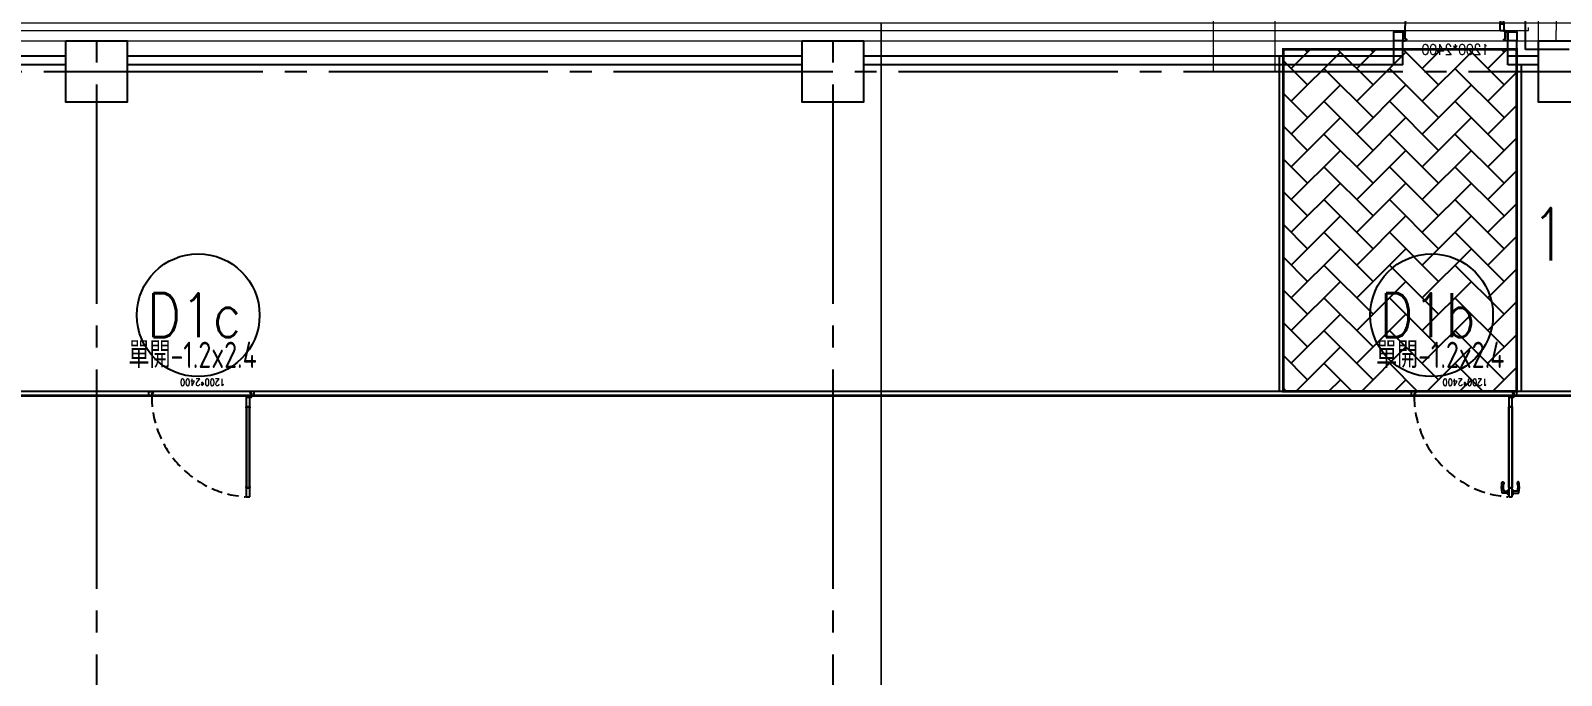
# Model space of a CAD drawing. Extents: x -960 to 27370, y -1283 to 11880.
# Drawn here: x 10965 to 12711, y 8311 to 9046 of the extents above; entities that cross this region are included whole.
import ezdxf
from ezdxf.enums import TextEntityAlignment as Align

# ---------------------------------------------------------------- set-up
doc = ezdxf.new("R2010")
doc.units = 0
doc.header["$LTSCALE"] = 100
for name, pattern in [('188K-SM-03-F10-ARCH-PA-Y2257103$0$AP5A-SM-03-F20-ARCH-PA-Y2230801+Y2230803$0$ALL-PA-TXT-Y2221201$0$DASHED', [19.05, 12.7, -6.35]), ('188K-SM-03-F10-ARCH-PA-Y2257103$0$HIDDEN2', [0.1875, 0.125, -0.0625]), ('X-S-FAB-L10$0$COL-CEN-LIN', [3.25, 2.5, -0.25, 0.25, -0.25])]:
    doc.linetypes.add(name, pattern=pattern)
for name, color, linetype in [('188K-SM-03-F10-ARCH-PA-Y2257103$0$K-0-Door-TXT', 53, 'Continuous'), ('188K-SM-03-F10-ARCH-PA-Y2257103$0$K-AREA', 53, 'Continuous'), ('188K-SM-03-F10-ARCH-PA-Y2257103$0$K-Door', 53, 'Continuous'), ('188K-SM-03-F10-ARCH-PA-Y2257103$0$K-P1S-2.5-單抗', 53, 'Continuous'), ('188K-SM-03-F10-ARCH-PA-Y2257103$0$K-P1S-4.2-單抗', 53, 'Continuous'), ('188K-SM-03-F10-ARCH-PA-Y2257103$0$K-TXT', 53, 'Continuous'), ('188K-SM-03-F10-ARCH-PA-Y2257103$0$K-岩棉 2hr 7.5-單抗', 53, 'Continuous'), ('188K-SM-03-F10-ARCH-PA-Y2257103$0$K-岩棉 2hr 7.5-非抗', 53, 'Continuous'), ('188K-SM-03-F10-ARCH-PA-Y2257103$0$K-庫板天花-2.4', 53, 'Continuous'), ('188K-SM-03-F10-ARCH-PA-Y2257103$0$非YK-K-防火門', 53, 'Continuous'), ('X-S-FAB-L10$0$0-DIM-TXT', 8, 'Continuous'), ('X-S-FAB-L10$0$A-WALL-EX', 8, 'Continuous'), ('X-S-FAB-L10$0$ASP_5', 8, 'Continuous'), ('X-S-FAB-L10$0$BLOCK', 8, 'Continuous'), ('X-S-FAB-L10$0$CCL', 8, 'X-S-FAB-L10$0$COL-CEN-LIN'), ('X-S-FAB-L10$0$COL-S', 8, 'Continuous'), ('X-S-FAB-L10$0$S-BEAM-SHOW', 8, 'Continuous'), ('X-S-FAB-L10$0$S-FNDN', 8, 'Continuous')]:
    doc.layers.add(name, color=color, linetype=linetype)
doc.styles.add('188K-SM-03-F10-ARCH-PA-Y2257103$0$AA-TXT', font='isocp.shx', dxfattribs={"width": 0.8, "bigfont": 'chineset.shx'})
doc.styles.add('188K-SM-03-F10-ARCH-PA-Y2257103$0$AP5A-SM-03-F20-ARCH-PA-Y2230801+Y2230803$0$ALL-PA-TXT-Y2221201$0$Standard', font='txt.shx', dxfattribs={"bigfont": 'chineset.shx'})
doc.styles.add('188K-SM-03-F10-ARCH-PA-Y2257103$0$Standard', font='txt.shx', dxfattribs={"bigfont": 'chineset.shx'})
doc.styles.add('X-S-FAB-L10$0$CHINA', font='simplex.shx', dxfattribs={"width": 0.75, "bigfont": 'chineset.shx'})
doc.styles.add('X-S-FAB-L10$0$Standard', font='', dxfattribs={"width": 0.8})
doc.styles.add('X-S-FAB-L10$0$TG_NOTE_TEXT', font='simplex.shx', dxfattribs={"width": 0.75, "bigfont": 'chineset.shx'})
doc.styles.get('X-S-FAB-L10$0$Standard').set_extended_font_data('Microsoft JhengHei')

# ---------------------------------------------------------------- blocks, each defined once
blk = doc.blocks.new('X-S-FAB-L10$0$FAB2-L05')
at = {"layer": 'X-S-FAB-L10$0$CCL'}
for p, q in [((-15120, 11005), (-15120, 0)), ((-14280, 11005), (-14280, 0)), ((-26880, 9720), (1210, 9720))]:
    blk.add_line(p, q, dxfattribs=at)
at = {"layer": 'X-S-FAB-L10$0$COL-S'}
for points in [[(-15155, 9755), (-15085, 9755), (-15085, 9685), (-15155, 9685)], [(-14315, 9755), (-14245, 9755), (-14245, 9685), (-14315, 9685)], [(-13475, 9755), (-13405, 9755), (-13405, 9685), (-13475, 9685)]]:
    blk.add_lwpolyline(points, close=True, dxfattribs=at)
blk = doc.blocks.new('X-S-FAB-L10')
at = {"layer": 'X-S-FAB-L10$0$A-WALL-EX', "lineweight": 0}
for p, q in [((7705, 9046.5), (12670, 9046.5)), ((12670, 9046.5), (12673.5, 9046.5)), ((12673.5, 9046.5), (12673.5, 9050)), ((12673.5, 9046.5), (12673.5, 9050))]:
    blk.add_line(p, q, dxfattribs=at)
at = {"layer": 'X-S-FAB-L10$0$A-WALL-EX', "lineweight": 0, "flags": 128}
for points in [[(12685, 9046.5), (12685, 9155)], [(12705, 9155), (12705, 9046.5)], [(12685, 9035), (12685, 9046.5)], [(12705, 9035), (12705, 9046.5)], [(7705, 9035), (12685, 9035)], [(12705, 9035), (13120, 9035)]]:
    blk.add_lwpolyline(points, dxfattribs=at)
at = {"layer": 'X-S-FAB-L10$0$ASP_5'}
for p, q in [((12670, 9025), (12670, 9900)), ((12720, 9025), (12670, 9025))]:
    blk.add_line(p, q, dxfattribs=at)
at = {"layer": 'X-S-FAB-L10$0$COL-S'}
for p, q in [((11005, 9035), (11075, 9035)), ((11005, 8965), (11005, 9035)), ((11075, 9035), (11075, 8965)), ((11845, 9035), (11915, 9035)), ((11845, 8965), (11845, 9035)), ((11915, 9035), (11915, 8965)), ((12685, 9035), (12755, 9035)), ((12685, 8965), (12685, 9035)), ((11075, 8965), (11005, 8965)), ((11915, 8965), (11845, 8965)), ((12755, 8965), (12685, 8965))]:
    blk.add_line(p, q, dxfattribs=at)
at = {"layer": 'X-S-FAB-L10$0$S-BEAM-SHOW', "lineweight": 0, "flags": 128}
for points in [[(12314, 9115), (12314, 9000)], [(12384, 9115), (12384, 9000)], [(12384, 9000), (12314, 9000)]]:
    blk.add_lwpolyline(points, dxfattribs=at)
at = {"layer": 'X-S-FAB-L10$0$S-FNDN', "lineweight": 0, "flags": 128}
for points in [[(11935, 9055), (4350, 9055), (4350, 7470), (9330, 7470), (9330, -55), (11935, -55), (11935, 4530), (11070, 4530), (11070, 5003), (11935, 5003)], [(11070, 4530), (11935, 4530), (11935, -55), (12665, -55), (12665, -270), (15175, -270), (15175, -55), (15905, -55), (15905, 4530), (16672.5, 4530), (16672.5, 5003), (15905, 5003), (15905, 9055), (11935, 9055), (11935, 5003), (11070, 5003)]]:
    blk.add_lwpolyline(points, close=True, dxfattribs=at)
at = {"layer": 'X-S-FAB-L10$0$BLOCK'}
blk.add_blockref('X-S-FAB-L10$0$FAB2-L05', (26160, -720), dxfattribs=at)
at = {"style": 'X-S-FAB-L10$0$TG_NOTE_TEXT', "width": 0.5, "flags": 1}
for p in [(7463.301, 9020), (18268.251, 8649), (11197.77, 4800.167), (16485.801, 4800.167), (25420.27, 2635), (13360, 320.001, 0), (7463.301, -33.333)]:
    blk.add_attdef('WH', text='', height=20, dxfattribs=at).set_placement(p, align=Align.BOTTOM_LEFT)
at = {"width": 0.5}
for style, p in [('X-S-FAB-L10$0$TG_NOTE_TEXT', (7585, 9020)), ('X-S-FAB-L10$0$TG_NOTE_TEXT', (18389.95, 8649)), ('X-S-FAB-L10$0$TG_NOTE_TEXT', (11117.5, 4813.5)), ('X-S-FAB-L10$0$TG_NOTE_TEXT', (16607.5, 4813.5)), ('X-S-FAB-L10$0$TG_NOTE_TEXT', (25350, 2635)), ('X-S-FAB-L10$0$Standard', (13129.375, 325.001, 0)), ('X-S-FAB-L10$0$TG_NOTE_TEXT', (7585, -20))]:
    blk.add_attdef('DESC', text='', height=10, dxfattribs=dict(at, style=style)).set_placement(p, align=Align.BOTTOM_LEFT)
for tag, style, p in [('TYPE', 'X-S-FAB-L10$0$TG_NOTE_TEXT', (7619.286, 9020)), ('NO', 'X-S-FAB-L10$0$TG_NOTE_TEXT', (7650.095, 9020)), ('TYPE', 'X-S-FAB-L10$0$TG_NOTE_TEXT', (18424.236, 8649)), ('NO', 'X-S-FAB-L10$0$TG_NOTE_TEXT', (18455.045, 8649)), ('NO', 'X-S-FAB-L10$0$TG_NOTE_TEXT', (11088.595, 4813.5)), ('TYPE', 'X-S-FAB-L10$0$TG_NOTE_TEXT', (11151.786, 4813.5)), ('TYPE', 'X-S-FAB-L10$0$TG_NOTE_TEXT', (16641.786, 4813.5)), ('NO', 'X-S-FAB-L10$0$TG_NOTE_TEXT', (16672.595, 4813.5)), ('NO', 'X-S-FAB-L10$0$TG_NOTE_TEXT', (25313, 2635)), ('TYPE', 'X-S-FAB-L10$0$TG_NOTE_TEXT', (25350, 2635)), ('NO', 'X-S-FAB-L10$0$Standard', (13100, 320.001, 0)), ('TYPE', 'X-S-FAB-L10$0$Standard', (13129.375, 320.001, 0)), ('TYPE', 'X-S-FAB-L10$0$TG_NOTE_TEXT', (7619.286, -20)), ('NO', 'X-S-FAB-L10$0$TG_NOTE_TEXT', (7650.095, -20))]:
    blk.add_attdef(tag, text='', height=10, dxfattribs=dict(at, style=style)).set_placement(p, align=Align.BOTTOM_RIGHT)
at = {"style": 'X-S-FAB-L10$0$TG_NOTE_TEXT', "width": 0.5, "flags": 1}
for rotation, p in [(180, (43, 7480)), (180, (943, 7480)), (90, (24310, 3717.77)), (270, (17080, 1711.699))]:
    blk.add_attdef('WH', text='', height=20, rotation=rotation, dxfattribs=at).set_placement(p, align=Align.BOTTOM_LEFT)
at = {"width": 0.5}
for rotation, style, p in [(180, 'X-S-FAB-L10$0$Standard', (317.625, 7480)), (180, 'X-S-FAB-L10$0$Standard', (1217.625, 7480)), (90, 'X-S-FAB-L10$0$TG_NOTE_TEXT', (24310, 3647.5)), (270, 'X-S-FAB-L10$0$TG_NOTE_TEXT', (17080, 1605))]:
    blk.add_attdef('DESC', text='', height=10, rotation=rotation, dxfattribs=dict(at, style=style)).set_placement(p, align=Align.BOTTOM_LEFT)
for tag, rotation, style, p in [('TYPE', 180, 'X-S-FAB-L10$0$Standard', (317.625, 7480)), ('NO', 180, 'X-S-FAB-L10$0$Standard', (347, 7480)), ('TYPE', 180, 'X-S-FAB-L10$0$Standard', (1217.625, 7480)), ('NO', 180, 'X-S-FAB-L10$0$Standard', (1247, 7480)), ('TYPE', 90, 'X-S-FAB-L10$0$TG_NOTE_TEXT', (24310, 3647.5)), ('NO', 90, 'X-S-FAB-L10$0$TG_NOTE_TEXT', (24310, 3610.5)), ('TYPE', 270, 'X-S-FAB-L10$0$TG_NOTE_TEXT', (17080, 1605)), ('NO', 270, 'X-S-FAB-L10$0$TG_NOTE_TEXT', (17080, 1573))]:
    blk.add_attdef(tag, text='', height=10, rotation=rotation, dxfattribs=dict(at, style=style)).set_placement(p, align=Align.BOTTOM_RIGHT)
at = {"layer": 'X-S-FAB-L10$0$0-DIM-TXT', "style": 'X-S-FAB-L10$0$CHINA', "width": 0.75}
for p in [(667.414, 7855.1, -2689.4), (22627.353, 6728.814), (25644.722, 6728.814), (24778.787, 5569.051), (1118.252, 4980), (417.801, 4594.623), (23874.84, 4355), (22927.43, 4330.122), (23749.869, 3901.367), (417.801, 3765.236), (1118.252, 3730), (417.801, 3115.79), (536.882, 2227.832), (16908.994, 1782.652), (888.445, 880.466), (16977.43, 750), (18878.841, 750), (25641.221, 553.233), (21364.03, 526.894)]:
    blk.add_attdef('HIG', text='', height=80, dxfattribs=at).set_placement(p, align=Align.MIDDLE_LEFT)
blk = doc.blocks.new('188K-SM-03-F10-ARCH-PA-Y2257103$0$單開庫板門-1200x2400)圓型拉環鎖+輔助鎖)')
at = {"ltscale": 0.1}
for p, q in [((26008.6, -11403.6), (26004.5, -11403.6)), ((26004.5, -11403.6), (26004.5, -11414.1)), ((26004.5, -11414.1), (26004.5, -11415.3)), ((26004.5, -11414.1), (26008.6, -11414.1)), ((26004.5, -11415.4), (26004.6, -11415.5)), ((26008.6, -11414), (26004.6, -11414)), ((26004.6, -11414.3), (26004.6, -11414.2)), ((26004.6, -11415.3), (26004.6, -11414.5)), ((26004.7, -11414.1), (26006.5, -11414.1)), ((26005.1, -11414.4), (26004.7, -11414.4)), ((26004.7, -11414.5), (26005.1, -11414.5)), ((26004.7, -11414.5), (26004.7, -11506)), ((26004.7, -11506), (26004.7, -11414.5)), ((26004.7, -11414.5), (26004.7, -11414.5)), ((26004.7, -11415.4), (26004.7, -11415.3)), ((26005.2, -11414.4), (26005.2, -11414.4)), ((26006.5, -11414.1), (26006.6, -11414.1)), ((26006.6, -11414.1), (26006.6, -11414.1)), ((26006.6, -11414.1), (26008.4, -11414.1)), ((26008.4, -11414.4), (26008, -11414.4)), ((26008, -11414.4), (26008, -11414.4)), ((26008, -11414.5), (26008.4, -11414.5)), ((26008.4, -11506), (26008.4, -11414.5)), ((26008.4, -11414.5), (26008.4, -11414.5)), ((26008.4, -11414.5), (26008.4, -11506)), ((26008.4, -11415.3), (26008.4, -11415.4)), ((26008.5, -11414.2), (26008.5, -11414.3)), ((26008.5, -11414.5), (26008.5, -11415.3)), ((26008.5, -11415.5), (26008.6, -11415.4)), ((26008.6, -11414.1), (26008.6, -11403.6)), ((26008.6, -11415.3), (26008.6, -11414.1)), ((26004.7, -11506), (26004.7, -11506)), ((26008.4, -11506), (26008.4, -11506)), ((25999.5, -11519.7), (25999.5, -11523.2)), ((26002.5, -11519.1), (26000, -11519.1)), ((26002.4, -11523.7), (26004.1, -11522.6)), ((26002.9, -11518.5), (26002.6, -11518.5)), ((26002.6, -11518.5), (26002.6, -11521)), ((26002.6, -11521.9), (26002.6, -11519.3)), ((26002.6, -11521), (26002.9, -11521)), ((26003.4, -11521.9), (26002.6, -11521.9)), ((26002.9, -11521), (26002.9, -11518.5)), ((26003.3, -11522.2), (26003.3, -11522)), ((26003.3, -11522), (26003.4, -11522)), ((26004, -11522.2), (26003.3, -11522.2)), ((26008.3, -11517.5), (26003.6, -11517.5)), ((26003.6, -11517.5), (26003.6, -11517.7)), ((26003.6, -11517.7), (26008.3, -11517.7)), ((26004.1, -11521.9), (26003.9, -11521.9)), ((26003.9, -11522), (26004, -11522)), ((26004, -11522), (26004, -11522.2)), ((26004.2, -11522.4), (26004.2, -11521.9)), ((26008.6, -11506.4), (26004.5, -11506.4)), ((26004.5, -11506.4), (26004.5, -11518)), ((26004.5, -11518), (26008.6, -11518)), ((26008.3, -11517.7), (26008.3, -11517.5)), ((26008.6, -11518), (26008.6, -11506.4)), ((26114.8, -11521.9), (26115.1, -11521.9)), ((26114.8, -11522.4), (26114.8, -11521.9)), ((26114.9, -11522), (26114.9, -11522.2)), ((26115.1, -11522), (26114.9, -11522)), ((26114.9, -11522.2), (26115.7, -11522.2)), ((26116.6, -11523.7), (26114.9, -11522.6)), ((26115.5, -11521.9), (26116.3, -11521.9)), ((26115.7, -11522), (26115.5, -11522)), ((26115.7, -11522.2), (26115.7, -11522)), ((26116.3, -11521.9), (26116.3, -11519.3)), ((26116.5, -11519.1), (26119, -11519.1)), ((26119.5, -11519.7), (26119.5, -11523.2)), ((26000, -11523.7), (26002.4, -11523.7)), ((26119, -11523.7), (26116.6, -11523.7))]:
    blk.add_line(p, q, dxfattribs=at)
blk.add_lwpolyline([(26006.6, -11506.4), (26006.5, -11506.3), (26004.7, -11506.3, -0.414214), (26004.6, -11506.3), (26004.6, -11506.1, -0.414214), (26004.7, -11506.1), (26005.1, -11506.1, 0.414214), (26005.2, -11506.1), (26005.2, -11506, 0.414214), (26005.1, -11506), (26004.7, -11506, -0.414214), (26004.6, -11506), (26004.6, -11505.2, -0.414214), (26004.7, -11505.2), (26004.7, -11505.2, 0.414214), (26004.7, -11505.2), (26004.7, -11505, 0.72636), (26004.6, -11505), (26004.5, -11505.1, 0.158507), (26004.5, -11505.2), (26004.5, -11506.4, 0.414214), (26004.6, -11506.5), (26008.6, -11506.5, 0.414214), (26008.6, -11506.4), (26008.6, -11505.2, 0.158507), (26008.6, -11505.1), (26008.5, -11505, 0.72636), (26008.4, -11505), (26008.4, -11505.2, 0.414214), (26008.5, -11505.2, -0.414214), (26008.5, -11505.2), (26008.5, -11506, -0.414214), (26008.4, -11506), (26008, -11506, 0.414214), (26008, -11506), (26008, -11506.1, 0.414214), (26008, -11506.1), (26008.4, -11506.1, -0.414214), (26008.5, -11506.1), (26008.5, -11506.3, -0.414214), (26008.4, -11506.3), (26006.6, -11506.3)], format="xyb", close=True, dxfattribs=at)
for points in [[(25999.5, -11518.9), (25999.5, -11523.9)], [(26119.5, -11518.9), (26119.5, -11523.9)]]:
    blk.add_lwpolyline(points)
for centre, radius, start, end in [((26004.6, -11414.1), 0.0313, 90, 180), ((26004.6, -11415.3), 0.0313, 180, 216.0274), ((26004.7, -11414.2), 0.0313, 90, 180), ((26004.7, -11414.3), 0.0313, 180, 270), ((26004.7, -11414.5), 0.0313, 90, 180), ((26004.7, -11415.3), 0.0209, 180, 270), ((26004.7, -11415.4), 0.0313, 216.0274, 360), ((26004.7, -11415.3), 0.0209, 360, 90), ((26005.1, -11414.4), 0.0313, 270, 0), ((26005.1, -11414.4), 0.0313, 0, 90), ((26008, -11414.4), 0.0313, 90, 180), ((26008, -11414.4), 0.0313, 180, 270), ((26008.4, -11414.2), 0.0313, 360, 90), ((26008.4, -11414.3), 0.0313, 270, 0), ((26008.4, -11414.5), 0.0313, 0, 90), ((26008.5, -11415.3), 0.0209, 90, 180), ((26008.5, -11415.4), 0.0313, 180, 323.9726), ((26008.5, -11415.3), 0.0209, 270, 360), ((26008.6, -11414.1), 0.0313, 360, 90), ((26008.6, -11415.3), 0.0313, 323.9726, 360)]:
    blk.add_arc(centre, radius, start, end, dxfattribs=at)
at = {"linetype": '188K-SM-03-F10-ARCH-PA-Y2257103$0$AP5A-SM-03-F20-ARCH-PA-Y2230801+Y2230803$0$ALL-PA-TXT-Y2221201$0$DASHED', "ltscale": 0.01}
blk.add_arc((26001.1, -11518.7), 115.3, 359.8531, 85.8135, dxfattribs=at)
at = {"ltscale": 0.1}
for centre, major_axis, start_param, end_param in [((26000, -11519.7), (0.369, -0.369), 2.356194, 3.926991), ((26000, -11523.2), (-0.369, -0.369), 5.497787, 7.068583), ((26002.5, -11519.3), (0.111, -0.111), 7.068583, 8.63938), ((26003.4, -11521.9), (-0.0369, -0.0369), 0.785398, 3.926991), ((26003.9, -11521.9), (-0.0369, -0.0369), 3.926991, 7.068583), ((26004.1, -11521.9), (0.0369, -0.0369), 7.068583, 8.63938), ((26003.9, -11522.4), (0.221, -0.221), 6.162283, 7.068583), ((26114.8, -11521.9), (-0.0369, -0.0369), -2.356194, -0.785398), ((26115.1, -11522.4), (-0.221, -0.221), -0.785398, 0.120903), ((26115.1, -11521.9), (0.0369, -0.0369), -0.785398, 2.356194), ((26115.5, -11521.9), (0.0369, -0.0369), 2.356194, 5.497787), ((26116.5, -11519.3), (-0.111, -0.111), -2.356194, -0.785398), ((26119, -11519.7), (-0.369, -0.369), 2.356194, 3.926991), ((26119, -11523.2), (0.369, -0.369), -0.785398, 0.785398)]:
    blk.add_ellipse(centre, major_axis=major_axis, ratio=1, start_param=start_param, end_param=end_param, dxfattribs=at)
at = {"ltscale": 0.1, "extrusion": (0, 0, -1)}
blk.add_ellipse((26003.1, -11517.9), major_axis=(-0.516, 0.516), ratio=1, start_param=5.497787, end_param=11.780972, dxfattribs=at)
at = {"color": 8, "ltscale": 0.1, "style": '188K-SM-03-F10-ARCH-PA-Y2257103$0$AP5A-SM-03-F20-ARCH-PA-Y2230801+Y2230803$0$ALL-PA-TXT-Y2221201$0$Standard', "width": 0.85}
blk.add_text('1200*2400', height=8, dxfattribs=at).set_placement((26058.4, -11534.4), align=Align.MIDDLE_CENTER)
blk = doc.blocks.new('188K-SM-03-F10-ARCH-PA-Y2257103$0$F14P8-SM-03-FB1-ARCH-PA(B)-Y2210902$0$18P2-XFDP40$0$GAD2205')
blk.add_lwpolyline([(0, 1), (0, 1), (-18, 1, -0.414214), (-18, 2), (-18, 3, -0.414214), (-18, 3), (-14, 3, 0.414214), (-13, 4), (-13, 4, 0.414214), (-14, 4), (-18, 4, -0.414214), (-18, 5), (-18, 12, -0.414214), (-18, 12), (-18, 12, 0.414214), (-18, 12), (-18, 14, 0.72636), (-19, 14), (-19, 13, 0.158507), (-19, 13), (-19, 0, 0.414214), (-19, 0), (19, 0, 0.414214), (19, 0), (19, 13, 0.158507), (19, 13), (19, 14, 0.72636), (18, 14), (18, 12, 0.414214), (18, 12, -0.414214), (18, 12), (18, 5, -0.414214), (18, 4), (14, 4, 0.414214), (13, 4), (13, 4, 0.414214), (14, 3), (18, 3, -0.414214), (18, 3), (18, 2, -0.414214), (18, 1), (0, 1)], format="xyb", close=True)
blk = doc.blocks.new('188K-SM-03-F10-ARCH-PA-Y2257103$0$(FS1-4)1hr單開防火門-1200x2400')
for p, q in [((8.8, 117.1, 0), (9.6, 117.1, 0)), ((8.8, 112.2, 0), (8.8, 117.1, 0)), ((9.6, 112.2, 0), (8.8, 112.2, 0)), ((9.6, 117.1, 0), (9.6, 112.2, 0)), ((9.6, 115.7, 0), (13.6, 115.7, 0)), ((13.5, 113.5, 0), (9.6, 113.5, 0)), ((13.6, 115.7, 0), (15, 115.7, 0)), ((0, 4.5), (0, -4.5)), ((2.8, 5), (0.5, 5)), ((3, -3.2), (3, 4.8)), ((117, -3.2), (117, 4.8)), ((117.2, 5), (119.5, 5)), ((120, 4.5), (120, -4.5)), ((0.5, -5), (2.8, -5)), ((2.8, -5), (4.4, -4)), ((3.8, -3.2), (3, -3.2)), ((3.6, -3.5), (3.6, -3.3)), ((3.6, -3.3), (3.8, -3.3)), ((4.4, -3.5), (3.6, -3.5)), ((4.4, -3.2), (4.2, -3.2)), ((4.2, -3.3), (4.4, -3.3)), ((4.4, -3.3), (4.4, -3.5)), ((4.5, -3.7), (4.5, -3.3)), ((115.5, -3.7), (115.5, -3.3)), ((115.6, -3.2), (115.8, -3.2)), ((115.6, -3.3), (115.6, -3.5)), ((115.8, -3.3), (115.6, -3.3)), ((115.6, -3.5), (116.4, -3.5)), ((117.2, -5), (115.6, -4)), ((116.2, -3.2), (117, -3.2)), ((116.4, -3.3), (116.2, -3.3)), ((116.4, -3.5), (116.4, -3.3)), ((119.5, -5), (117.2, -5))]:
    blk.add_line(p, q)
at = {"elevation": 0}
blk.add_lwpolyline([(4, 115.7), (0, 115.7), (-1.4, 115.7, 0.327495), (-2.2, 115, 0.089847), (-2.4, 104.3, 1.144881), (-0.5, 104.7, -0.137079), (-0.5, 113, -0.349357), (0, 113.5), (4, 113.5)], format="xyb", dxfattribs=at)
for points in [[(4.8, 112.2), (4.8, 117.1), (4, 117.1), (4, 112.2)], [(-10, -5), (0, -5), (0, 5), (-10, 5)], [(120, -5), (130, -5), (130, 5), (120, 5)]]:
    blk.add_lwpolyline(points, close=True)
at = {"ltscale": 5}
for points in [[(8.8, 109.6), (8.8, 119.7), (4.8, 119.7), (4.8, 109.6)], [(5, 109.2), (5, 14.8), (5, 14.8), (5, 109.2)], [(8.6, 14.8), (8.5, 14.8), (8.5, 109.2), (8.6, 109.2)], [(8.8, 6.1), (8.8, 14.4), (4.8, 14.4), (4.8, 6.1)]]:
    blk.add_lwpolyline(points, close=True, dxfattribs=at)
blk.add_lwpolyline([(4.8, 109.7), (4.8, 108.4, 0.158507), (4.9, 108.4), (4.9, 108.3, 0.72636), (5, 108.3), (5, 108.5, 0.414214), (5, 108.5, -0.414214), (4.9, 108.5), (4.9, 109.2, -0.414214), (5, 109.2), (5.4, 109.2, 0.414214), (5.4, 109.3), (5.4, 109.3, 0.414214), (5.4, 109.3), (5, 109.3, -0.414214), (4.9, 109.4), (4.9, 109.5, -0.414214), (5, 109.6), (6.8, 109.6), (6.8, 109.6), (6.8, 109.6), (8.6, 109.6, -0.414214), (8.6, 109.5), (8.6, 109.4, -0.414214), (8.6, 109.3), (8.2, 109.3, 0.414214), (8.1, 109.3), (8.1, 109.3, 0.414214), (8.2, 109.2), (8.6, 109.2, -0.414214), (8.6, 109.2), (8.6, 108.5, -0.414214), (8.6, 108.5), (8.6, 108.5, 0.414214), (8.6, 108.5), (8.6, 108.3, 0.72636), (8.6, 108.3), (8.7, 108.4, 0.158507), (8.7, 108.4), (8.7, 109.7, 0.414214), (8.7, 109.7), (4.9, 109.7, 0.414214)], format="xyb", close=True, dxfattribs=at)
at = {"ltscale": 500}
for points in [[(3.2, -2.4), (3.2, 5.6), (3, 5.6), (3, -2.4)], [(8.5, 6.6), (4, 6.6), (4, 6.3), (8.5, 6.3)]]:
    blk.add_lwpolyline(points, close=True, dxfattribs=at)
at = {"linetype": '188K-SM-03-F10-ARCH-PA-Y2257103$0$HIDDEN2'}
blk.add_arc((3.4, 6.1), 113.7, 359.4256, 87.3094, dxfattribs=at)
at = {"extrusion": (0, 0, -1)}
for centre, major_axis, start_param, end_param in [((13.5, 113, 0), (-0.417, 0.417), 0.901482, 2.245889), ((-0.8, 108.9, 0), (10.9, 10.9), 0.51383, 1.058752), ((14.9, 114.8, 0), (-0.624, 0.624), 0.866962, 2.13291), ((-13.8, 109, 0), (21.3, 21.3), 0.585307, 0.943734), ((15, 104.3, 0), (0.707, 0.707), 0.872811, 4.284184)]:
    blk.add_ellipse(centre, major_axis=major_axis, ratio=1, start_param=start_param, end_param=end_param, dxfattribs=at)
for centre, major_axis, start_param, end_param in [((0.5, 4.5), (0.354, -0.354), 2.356194, 3.926991), ((2.8, 4.8), (0.106, -0.106), 7.068583, 8.63938), ((117.2, 4.8), (-0.106, -0.106), -2.356194, -0.785398), ((119.5, 4.5), (-0.354, -0.354), 2.356194, 3.926991), ((0.5, -4.5), (-0.354, -0.354), 5.497787, 7.068583), ((3.8, -3.3), (-0.0354, -0.0354), 0.785398, 3.926991), ((4.2, -3.3), (-0.0354, -0.0354), 3.926991, 7.068583), ((4.4, -3.3), (0.0354, -0.0354), 7.068583, 8.63938), ((4.2, -3.7), (0.212, -0.212), 6.162283, 7.068583), ((115.6, -3.3), (-0.0354, -0.0354), -2.356194, -0.785398), ((115.8, -3.7), (-0.212, -0.212), -0.785398, 0.120903), ((115.8, -3.3), (0.0354, -0.0354), -0.785398, 2.356194), ((116.2, -3.3), (0.0354, -0.0354), 2.356194, 5.497787), ((119.5, -4.5), (0.354, -0.354), -0.785398, 0.785398)]:
    blk.add_ellipse(centre, major_axis=major_axis, ratio=1, start_param=start_param, end_param=end_param)
at = {"ltscale": 500, "extrusion": (0, 0, -1)}
blk.add_ellipse((3.4, 6.1), major_axis=(-0.495, 0.495), ratio=1, start_param=5.497787, end_param=11.780972, dxfattribs=at)
at = {"ltscale": 5, "xscale": 0.1000000000058208, "yscale": 0.1000000000058208, "zscale": 0.1000000000058208}
blk.add_blockref('188K-SM-03-F10-ARCH-PA-Y2257103$0$F14P8-SM-03-FB1-ARCH-PA(B)-Y2210902$0$18P2-XFDP40$0$GAD2205', (6.8, 14.3), dxfattribs=at)
at = {"color": 8, "style": '188K-SM-03-F10-ARCH-PA-Y2257103$0$Standard', "width": 0.85}
blk.add_text('1200*2400', height=12, dxfattribs=at).set_placement((60, -15, 0), align=Align.MIDDLE_CENTER)
blk = doc.blocks.new('188K-SM-03-F10-ARCH-PA-Y2257103$0$AP5A-SM-03-F20-ARCH-PA-Y2230801+Y2230803$0$把手GMT水平鎖')
blk.add_lwpolyline([(24, 8), (-24, 8), (-24, 0), (24, 0)], close=True)
blk.add_lwpolyline([(-11, 0), (-11, -40), (-10, -54, 0.327495), (-4, -62, 0.089847), (104, -64, 1.144881), (99, -45, -0.137079), (16, -45, -0.349357), (11, -40), (11, 0)], format="xyb")
blk = doc.blocks.new('188K-SM-03-F10-ARCH-PA-Y2257103$0$單開庫板門-1200x2400(水平把手)')
at = {"ltscale": 0.1}
for p, q in [((26008.6, -11403.6), (26004.5, -11403.6)), ((26004.5, -11403.6), (26004.5, -11414.1)), ((26004.5, -11414.1), (26004.5, -11415.3)), ((26004.5, -11414.1), (26008.6, -11414.1)), ((26004.5, -11415.4), (26004.6, -11415.5)), ((26008.6, -11414), (26004.6, -11414)), ((26004.6, -11414.3), (26004.6, -11414.2)), ((26004.6, -11415.3), (26004.6, -11414.5)), ((26004.7, -11414.1), (26006.5, -11414.1)), ((26005.1, -11414.4), (26004.7, -11414.4)), ((26004.7, -11414.5), (26005.1, -11414.5)), ((26004.7, -11414.5), (26004.7, -11506)), ((26004.7, -11506), (26004.7, -11414.5)), ((26004.7, -11414.5), (26004.7, -11414.5)), ((26004.7, -11415.4), (26004.7, -11415.3)), ((26005.2, -11414.4), (26005.2, -11414.4)), ((26006.5, -11414.1), (26006.6, -11414.1)), ((26006.6, -11414.1), (26006.6, -11414.1)), ((26006.6, -11414.1), (26008.4, -11414.1)), ((26008.4, -11414.4), (26008, -11414.4)), ((26008, -11414.4), (26008, -11414.4)), ((26008, -11414.5), (26008.4, -11414.5)), ((26008.4, -11506), (26008.4, -11414.5)), ((26008.4, -11414.5), (26008.4, -11414.5)), ((26008.4, -11414.5), (26008.4, -11506)), ((26008.4, -11415.3), (26008.4, -11415.4)), ((26008.5, -11414.2), (26008.5, -11414.3)), ((26008.5, -11414.5), (26008.5, -11415.3)), ((26008.5, -11415.5), (26008.6, -11415.4)), ((26008.6, -11414.1), (26008.6, -11403.6)), ((26008.6, -11415.3), (26008.6, -11414.1)), ((26004.7, -11506), (26004.7, -11506)), ((26008.4, -11506), (26008.4, -11506)), ((25999.5, -11519.7), (25999.5, -11523.2)), ((26002.5, -11519.1), (26000, -11519.1)), ((26002.4, -11523.7), (26004.1, -11522.6)), ((26002.9, -11518.5), (26002.6, -11518.5)), ((26002.6, -11518.5), (26002.6, -11521)), ((26002.6, -11521.9), (26002.6, -11519.3)), ((26002.6, -11521), (26002.9, -11521)), ((26003.4, -11521.9), (26002.6, -11521.9)), ((26002.9, -11521), (26002.9, -11518.5)), ((26003.3, -11522.2), (26003.3, -11522)), ((26003.3, -11522), (26003.4, -11522)), ((26004, -11522.2), (26003.3, -11522.2)), ((26008.3, -11517.5), (26003.6, -11517.5)), ((26003.6, -11517.5), (26003.6, -11517.7)), ((26003.6, -11517.7), (26008.3, -11517.7)), ((26004.1, -11521.9), (26003.9, -11521.9)), ((26003.9, -11522), (26004, -11522)), ((26004, -11522), (26004, -11522.2)), ((26004.2, -11522.4), (26004.2, -11521.9)), ((26008.6, -11506.4), (26004.5, -11506.4)), ((26004.5, -11506.4), (26004.5, -11518)), ((26004.5, -11518), (26008.6, -11518)), ((26008.3, -11517.7), (26008.3, -11517.5)), ((26008.6, -11518), (26008.6, -11506.4)), ((26114.8, -11521.9), (26115.1, -11521.9)), ((26114.8, -11522.4), (26114.8, -11521.9)), ((26114.9, -11522), (26114.9, -11522.2)), ((26115.1, -11522), (26114.9, -11522)), ((26114.9, -11522.2), (26115.7, -11522.2)), ((26116.6, -11523.7), (26114.9, -11522.6)), ((26115.5, -11521.9), (26116.3, -11521.9)), ((26115.7, -11522), (26115.5, -11522)), ((26115.7, -11522.2), (26115.7, -11522)), ((26116.3, -11521.9), (26116.3, -11519.3)), ((26116.5, -11519.1), (26119, -11519.1)), ((26119.5, -11519.7), (26119.5, -11523.2)), ((26000, -11523.7), (26002.4, -11523.7)), ((26119, -11523.7), (26116.6, -11523.7))]:
    blk.add_line(p, q, dxfattribs=at)
blk.add_lwpolyline([(26006.6, -11506.4), (26006.5, -11506.3), (26004.7, -11506.3, -0.414214), (26004.6, -11506.3), (26004.6, -11506.1, -0.414214), (26004.7, -11506.1), (26005.1, -11506.1, 0.414214), (26005.2, -11506.1), (26005.2, -11506, 0.414214), (26005.1, -11506), (26004.7, -11506, -0.414214), (26004.6, -11506), (26004.6, -11505.2, -0.414214), (26004.7, -11505.2), (26004.7, -11505.2, 0.414214), (26004.7, -11505.2), (26004.7, -11505, 0.72636), (26004.6, -11505), (26004.5, -11505.1, 0.158507), (26004.5, -11505.2), (26004.5, -11506.4, 0.414214), (26004.6, -11506.5), (26008.6, -11506.5, 0.414214), (26008.6, -11506.4), (26008.6, -11505.2, 0.158507), (26008.6, -11505.1), (26008.5, -11505, 0.72636), (26008.4, -11505), (26008.4, -11505.2, 0.414214), (26008.5, -11505.2, -0.414214), (26008.5, -11505.2), (26008.5, -11506, -0.414214), (26008.4, -11506), (26008, -11506, 0.414214), (26008, -11506), (26008, -11506.1, 0.414214), (26008, -11506.1), (26008.4, -11506.1, -0.414214), (26008.5, -11506.1), (26008.5, -11506.3, -0.414214), (26008.4, -11506.3), (26006.6, -11506.3)], format="xyb", close=True, dxfattribs=at)
for points in [[(25999.5, -11518.9), (25999.5, -11523.9)], [(26119.5, -11518.9), (26119.5, -11523.9)]]:
    blk.add_lwpolyline(points)
for centre, radius, start, end in [((26004.6, -11414.1), 0.0313, 90, 180), ((26004.6, -11415.3), 0.0313, 180, 216.0274), ((26004.7, -11414.2), 0.0313, 90, 180), ((26004.7, -11414.3), 0.0313, 180, 270), ((26004.7, -11414.5), 0.0313, 90, 180), ((26004.7, -11415.3), 0.0209, 180, 270), ((26004.7, -11415.4), 0.0313, 216.0274, 360), ((26004.7, -11415.3), 0.0209, 360, 90), ((26005.1, -11414.4), 0.0313, 270, 0), ((26005.1, -11414.4), 0.0313, 0, 90), ((26008, -11414.4), 0.0313, 90, 180), ((26008, -11414.4), 0.0313, 180, 270), ((26008.4, -11414.2), 0.0313, 360, 90), ((26008.4, -11414.3), 0.0313, 270, 0), ((26008.4, -11414.5), 0.0313, 0, 90), ((26008.5, -11415.3), 0.0209, 90, 180), ((26008.5, -11415.4), 0.0313, 180, 323.9726), ((26008.5, -11415.3), 0.0209, 270, 360), ((26008.6, -11414.1), 0.0313, 360, 90), ((26008.6, -11415.3), 0.0313, 323.9726, 360)]:
    blk.add_arc(centre, radius, start, end, dxfattribs=at)
at = {"linetype": '188K-SM-03-F10-ARCH-PA-Y2257103$0$AP5A-SM-03-F20-ARCH-PA-Y2230801+Y2230803$0$ALL-PA-TXT-Y2221201$0$DASHED', "ltscale": 0.01}
blk.add_arc((26001.1, -11518.7), 115.3, 359.8531, 85.8135, dxfattribs=at)
at = {"ltscale": 0.1}
for centre, major_axis, start_param, end_param in [((26000, -11519.7), (0.369, -0.369), 2.356194, 3.926991), ((26000, -11523.2), (-0.369, -0.369), 5.497787, 7.068583), ((26002.5, -11519.3), (0.111, -0.111), 7.068583, 8.63938), ((26003.4, -11521.9), (-0.0369, -0.0369), 0.785398, 3.926991), ((26003.9, -11521.9), (-0.0369, -0.0369), 3.926991, 7.068583), ((26004.1, -11521.9), (0.0369, -0.0369), 7.068583, 8.63938), ((26003.9, -11522.4), (0.221, -0.221), 6.162283, 7.068583), ((26114.8, -11521.9), (-0.0369, -0.0369), -2.356194, -0.785398), ((26115.1, -11522.4), (-0.221, -0.221), -0.785398, 0.120903), ((26115.1, -11521.9), (0.0369, -0.0369), -0.785398, 2.356194), ((26115.5, -11521.9), (0.0369, -0.0369), 2.356194, 5.497787), ((26116.5, -11519.3), (-0.111, -0.111), -2.356194, -0.785398), ((26119, -11519.7), (-0.369, -0.369), 2.356194, 3.926991), ((26119, -11523.2), (0.369, -0.369), -0.785398, 0.785398)]:
    blk.add_ellipse(centre, major_axis=major_axis, ratio=1, start_param=start_param, end_param=end_param, dxfattribs=at)
at = {"ltscale": 0.1, "extrusion": (0, 0, -1)}
blk.add_ellipse((26003.1, -11517.9), major_axis=(-0.516, 0.516), ratio=1, start_param=5.497787, end_param=11.780972, dxfattribs=at)
at = {"ltscale": 5}
for p, xscale, yscale, zscale, rotation in [((26003.6, -11408.9), 0.1058823529319317, 0.1058823529319317, 0.1058823529319317, 270), ((26009.5, -11408.9), -0.1058823529319317, 0.1058823529396357, 0.1058823529411765, 90)]:
    blk.add_blockref('188K-SM-03-F10-ARCH-PA-Y2257103$0$AP5A-SM-03-F20-ARCH-PA-Y2230801+Y2230803$0$把手GMT水平鎖', p, dxfattribs=dict(at, xscale=xscale, yscale=yscale, zscale=zscale, rotation=rotation))
at = {"color": 8, "ltscale": 0.1, "style": '188K-SM-03-F10-ARCH-PA-Y2257103$0$AP5A-SM-03-F20-ARCH-PA-Y2230801+Y2230803$0$ALL-PA-TXT-Y2221201$0$Standard', "width": 0.85}
blk.add_text('1200*2400', height=8, dxfattribs=at).set_placement((26058.4, -11534.4), align=Align.MIDDLE_CENTER)
blk = doc.blocks.new('188K-SM-03-F10-ARCH-PA-Y2257103')
at = {"layer": '188K-SM-03-F10-ARCH-PA-Y2257103$0$K-庫板天花-2.4'}
h = blk.add_hatch(dxfattribs=at)
h.set_pattern_fill('AR-HBONE', color=256, scale=0.26)
h.paths.add_polyline_path([(12394, 9025), (12660, 9025), (12660, 8635), (12394, 8635)])
at = {"layer": '188K-SM-03-F10-ARCH-PA-Y2257103$0$K-AREA', "const_width": 3, "elevation": 0}
blk.add_lwpolyline([(12394, 9025), (12660, 9025), (12660, 8635), (12394, 8635)], close=True, dxfattribs=at)
blk.add_lwpolyline([(1775, 8630), (2595, 8630), (2595, 8545), (2685, 8545), (2685, 8630), (3435, 8630), (3435, 8545), (3525, 8545), (3525, 8630), (4275, 8630), (4275, 8545), (4365, 8545), (4365, 8630), (17585, 8630)], dxfattribs=at)
at = {"layer": '188K-SM-03-F10-ARCH-PA-Y2257103$0$K-P1S-2.5-單抗'}
for p, q in [((12389, 9007.5, 0), (12389, 8635, 0)), ((12394, 9007.5, 0), (12394, 8635, 0)), ((12660, 9007.5, 0), (12660, 8635, 0)), ((12665, 9007.5, 0), (12665, 8635, 0))]:
    blk.add_line(p, q, dxfattribs=at)
at = {"layer": '188K-SM-03-F10-ARCH-PA-Y2257103$0$K-P1S-4.2-單抗'}
for p, q in [((15195, 8635, 0), (7525, 8635, 0)), ((15195, 8630, 0), (7525, 8630, 0))]:
    blk.add_line(p, q, dxfattribs=at)
at = {"layer": '188K-SM-03-F10-ARCH-PA-Y2257103$0$K-TXT'}
for centre in [(11156.2, 8721.9, 0), (12563, 8721.9, 0)]:
    blk.add_circle(centre, 70, dxfattribs=at)
at = {"layer": '188K-SM-03-F10-ARCH-PA-Y2257103$0$K-岩棉 2hr 7.5-單抗'}
for p, q in [((12520, 9007.5, 0), (12520, 9035)), ((12530, 9007.5, 0), (12530, 9035)), ((12650, 9007.5, 0), (12650, 9035)), ((12660, 9007.5, 0), (12660, 9035, 0)), ((12530, 9017.5, 0), (12389, 9017.5, 0)), ((12389, 9017.5, 0), (12389, 9007.5, 0)), ((12685, 9017.5, 0), (12650, 9017.5, 0)), ((12530, 9007.5, 0), (12389, 9007.5, 0)), ((12685, 9007.5, 0), (12650, 9007.5, 0))]:
    blk.add_line(p, q, dxfattribs=at)
at = {"layer": '188K-SM-03-F10-ARCH-PA-Y2257103$0$K-岩棉 2hr 7.5-非抗'}
for p, q in [((11005, 9017.5, 0), (10235, 9017.5, 0)), ((11845, 9017.5, 0), (11075, 9017.5, 0)), ((12389, 9017.5, 0), (11915, 9017.5, 0)), ((11005, 9007.5, 0), (10235, 9007.5, 0)), ((11845, 9007.5, 0), (11075, 9007.5, 0)), ((12389, 9007.5, 0), (11915, 9007.5, 0))]:
    blk.add_line(p, q, dxfattribs=at)
at = {"layer": '188K-SM-03-F10-ARCH-PA-Y2257103$0$K-庫板天花-2.4', "elevation": 0}
blk.add_lwpolyline([(12394, 9025), (12660, 9025), (12660, 8635), (12394, 8635)], close=True, dxfattribs=at)
at = {"layer": '188K-SM-03-F10-ARCH-PA-Y2257103$0$K-Door', "rotation": 180}
for name, p in [('188K-SM-03-F10-ARCH-PA-Y2257103$0$單開庫板門-1200x2400)圓型拉環鎖+輔助鎖)', (37219.5, -2888.9, 0)), ('188K-SM-03-F10-ARCH-PA-Y2257103$0$單開庫板門-1200x2400(水平把手)', (38659.5, -2888.9, 0))]:
    blk.add_blockref(name, p, dxfattribs=at)
at = {"layer": '188K-SM-03-F10-ARCH-PA-Y2257103$0$非YK-K-防火門', "xscale": -1}
blk.add_blockref('188K-SM-03-F10-ARCH-PA-Y2257103$0$(FS1-4)1hr單開防火門-1200x2400', (12650, 9040), dxfattribs=at)
at = {"layer": '188K-SM-03-F10-ARCH-PA-Y2257103$0$K-0-Door-TXT', "style": '188K-SM-03-F10-ARCH-PA-Y2257103$0$AA-TXT', "width": 0.8}
for p in [(11149.8, 8676.7, 0), (12572.8, 8676.7, 0)]:
    blk.add_text('單開-1.2x2.4', height=30, dxfattribs=at).set_placement(p, align=Align.MIDDLE_CENTER)
at = {"layer": '188K-SM-03-F10-ARCH-PA-Y2257103$0$K-AREA', "style": '188K-SM-03-F10-ARCH-PA-Y2257103$0$Standard', "width": 0.8}
blk.add_text('10.4m2', height=60, dxfattribs=at).set_placement((12676.2, 8784.2, 0))
at = {"layer": '188K-SM-03-F10-ARCH-PA-Y2257103$0$K-TXT', "style": '188K-SM-03-F10-ARCH-PA-Y2257103$0$Standard', "width": 0.85}
for s, p in [('D1c', (11151.8, 8721.9, 0)), ('D1b', (12558.6, 8721.9, 0))]:
    blk.add_text(s, height=50, dxfattribs=at).set_placement(p, align=Align.MIDDLE)

msp = doc.modelspace()

# ---------------------------------------------------------------- block references
for name in ['X-S-FAB-L10', '188K-SM-03-F10-ARCH-PA-Y2257103']:
    msp.add_blockref(name, (0, 0))

doc.saveas('drawing.dxf')
